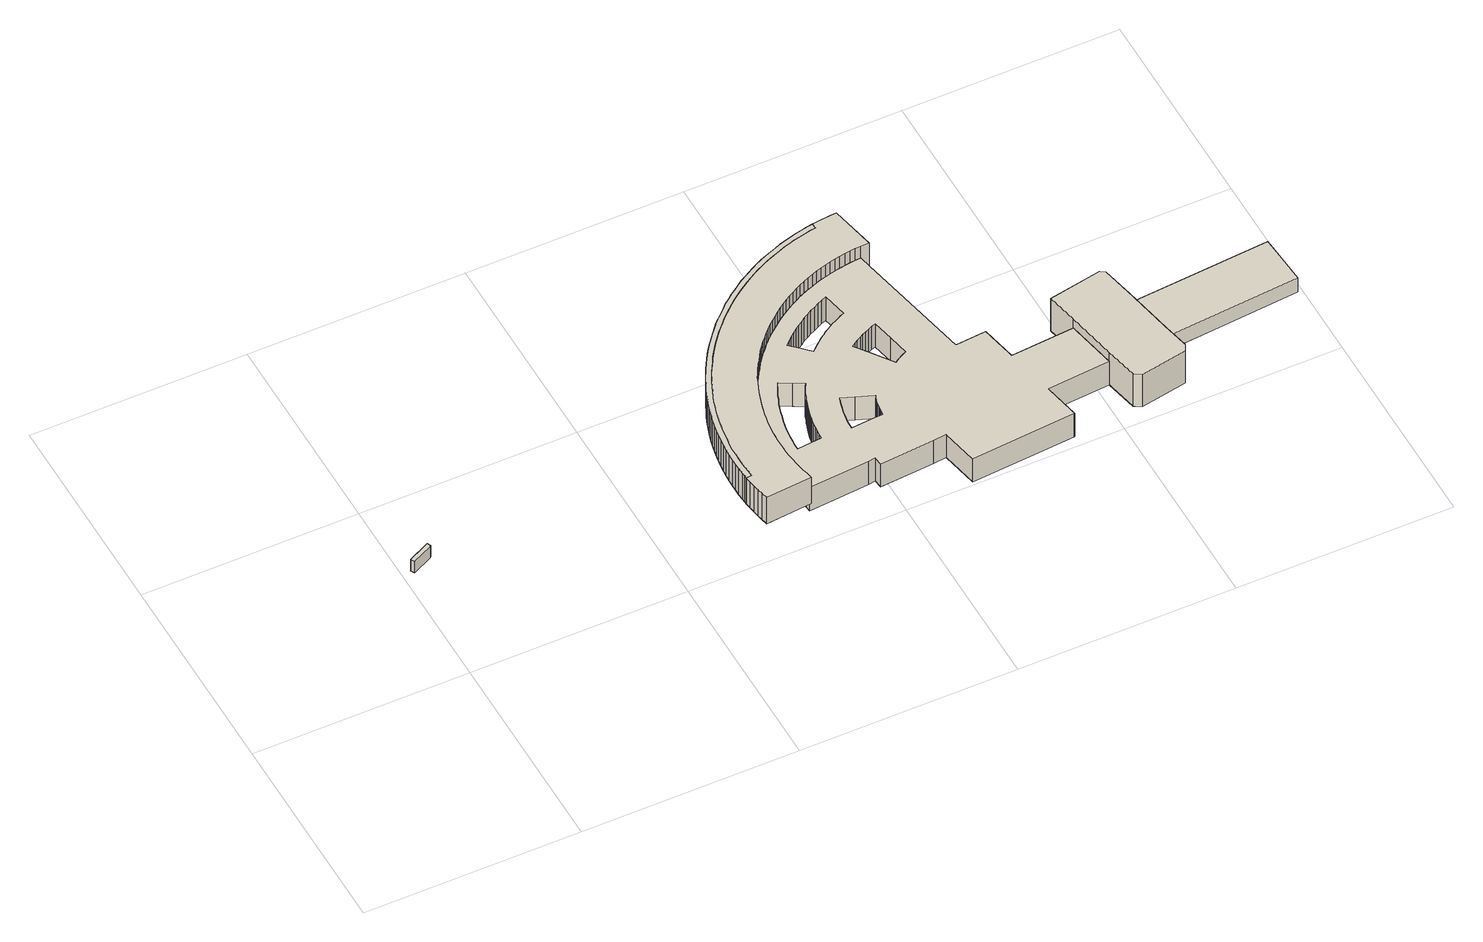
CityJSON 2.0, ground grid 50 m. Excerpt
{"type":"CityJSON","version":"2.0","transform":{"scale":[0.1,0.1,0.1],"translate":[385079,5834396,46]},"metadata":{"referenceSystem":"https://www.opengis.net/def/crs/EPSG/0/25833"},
"CityObjects":{
"building1":{"type":"Building","attributes":{"Gemeindeschluessel":"11000012","BezugspunktDach":"2200","function":"51009_1610","measuredHeight":3.33,"storeysAboveGround":0},"address":[{"country":"Germany","locality":"Berlin"}],"geometry":[{"type":"Solid","lod":"1","boundaries":[[[[0,1,2,3,4,5]],[[6,7,8,9,10,11]],[[6,11,5,4]],[[7,6,4,3]],[[8,7,3,2]],[[9,8,2,1]],[[10,9,1,0]],[[11,10,0,5]]]]}]},
"building2":{"type":"Building","attributes":{"Gemeindeschluessel":"11000012","function":"31001_3050"},"address":[{"country":"Germany","locality":"Berlin","thoroughfareNumber":"28","thoroughfareName":"Wildkanzelweg"}],"children":["building2-1","building2-2","building2-3","building2-4","building2-5"]},
"building2-1":{"type":"BuildingPart","attributes":{"BezugspunktDach":"2200","measuredHeight":6.83,"storeysAboveGround":1},"parents":["building2"],"geometry":[{"type":"MultiSurface","lod":"1","boundaries":[[[12,13,14,15,16,17,18,19,20,21,22,23,24,25,26,27,28,29,30,31,32,33,34,35,36,37,38,39,40,41,42,43,44,45,46,47,48,49,50,51,52,53,54,55,56,57,58,59,60,61,62,63,64,65,66,67,68,69,70,71,72,73,74,75,76,77,78,79,80,81,82,83,84,85,86],[87,88,89,90,91,92,93,94,95,96,97,98,99,100,101,102,103,104,105,106,107,108,109,110,111,112,113,114,115,116],[117,118,119,120,121,122,123,124,125,126,127,128,129,130,131,132,133],[134,135,136,137,138,139,140,141,142,143,144,145,146,147,148,149,150,151,152,153,154,155,156,157,158,159,160,161,162,163,164,165,166,167,168,169],[170,171,172,173,174,175,176,177,178,179,180,181,182,183,184,185,186,187,188,189,190]],[[191,192,193,194,195,196,197,198,199,200,201,202,203,204,205,206,207,208,209,210,211,212,213,214,215,216,217,218,219,220,221,222,223,224,225,226,227,228,229,230,231,232,233,234,235,236,237,238,239,240,241,242,243,244,245,246,247,248,249,250,251,252,253,254,255,256,257,258,259,260,261,262,263,264,265],[266,267,268,269,270,271,272,273,274,275,276,277,278,279,280,281,282,283,284,285,286,287,288,289,290,291,292,293,294,295],[296,297,298,299,300,301,302,303,304,305,306,307,308,309,310,311,312],[313,314,315,316,317,318,319,320,321,322,323,324,325,326,327,328,329,330,331,332,333,334,335,336,337,338,339,340,341,342,343,344,345,346,347,348],[349,350,351,352,353,354,355,356,357,358,359,360,361,362,363,364,365,366,367,368,369]],[[191,265,86,370,371]],[[192,191,85,371,372,84]],[[193,192,84,372,373,83]],[[194,193,373,374]],[[195,194,374,375]],[[196,195,375,376,80]],[[197,196,80,376,377,79]],[[198,197,377,378]],[[199,198,378,379]],[[200,199,77,379,380,76]],[[201,200,380,381]],[[202,201,381,382]],[[203,202,74,382,383]],[[204,203,384,383,385]],[[205,204,72,385,386,71]],[[206,205,71,386,387]],[[207,206,70,387,388]],[[208,207,388,389]],[[209,208,389,390]],[[210,209,391,390,392]],[[211,210,392,393,65]],[[212,211,393,394]],[[213,212,394,395,63]],[[214,213,63,395,396]],[[215,214,397,396,398]],[[216,215,398,399,60]],[[217,216,399,400]],[[218,217,59,400,401,58]],[[219,218,401,402,57]],[[220,219,402,403]],[[221,220,403,404,55]],[[222,221,404,405]],[[223,222,54,405,406]],[[224,223,406,407]],[[225,224,408,407,409,51]],[[226,225,409,410]],[[227,226,411,410,412]],[[228,227,413,412,414]],[[229,228,48,414,415]],[[230,229,415,416]],[[231,230,416,417,418]],[[232,231,417,419]],[[233,232,419,420,43]],[[234,233,420,421,42]],[[235,234,42,421,422,41]],[[236,235,41,422,423]],[[237,236,40,423,424]],[[238,237,424,425,38]],[[239,238,425,426]],[[240,239,426,427]],[[241,240,36,35]],[[242,241,35,34]],[[243,242,34,33]],[[244,243,33,32]],[[245,244,32,31]],[[247,246,30,29]],[[248,247,29,28]],[[249,248,28,27]],[[250,249,27,26]],[[251,250,26,25]],[[252,251,25,24]],[[253,252,24,23]],[[254,253,23,22]],[[255,254,22,21]],[[256,255,21,20]],[[257,256,20,428,429]],[[258,257,429,430,18]],[[259,258,18,430,431]],[[260,259,17,431,432]],[[261,260,432,433]],[[262,261,433,434,14]],[[263,262,14,434,435]],[[264,263,13,435,436]],[[265,264,437,436,370]],[[266,295,116,115]],[[267,266,115,114]],[[268,267,114,113]],[[269,268,113,112]],[[270,269,112,111]],[[271,270,111,110]],[[272,271,110,109]],[[273,272,109,108]],[[274,273,108,107]],[[275,274,107,106]],[[276,275,106,105]],[[277,276,105,104]],[[278,277,104,103]],[[279,278,103,102]],[[280,279,102,101]],[[281,280,101,100]],[[282,281,100,99]],[[283,282,99,98]],[[284,283,98,97]],[[285,284,97,96]],[[286,285,96,95]],[[287,286,95,94]],[[288,287,94,93]],[[289,288,93,92]],[[290,289,92,91]],[[291,290,91,90]],[[292,291,90,89]],[[293,292,89,88]],[[294,293,88,87]],[[295,294,87,116]],[[296,312,133,132]],[[297,296,132,131]],[[298,297,131,130]],[[299,298,130,129]],[[300,299,129,128]],[[301,300,128,127]],[[302,301,127,126]],[[303,302,126,125]],[[304,303,125,124]],[[305,304,124,123]],[[306,305,123,122]],[[307,306,122,121]],[[308,307,121,120]],[[309,308,120,119]],[[310,309,119,118]],[[311,310,118,117]],[[312,311,117,133]],[[313,348,169,168]],[[314,313,168,167]],[[315,314,167,166]],[[316,315,166,165]],[[317,316,165,164]],[[318,317,164,163]],[[319,318,163,162]],[[320,319,162,161]],[[321,320,161,160]],[[322,321,160,159]],[[323,322,159,158]],[[324,323,158,157]],[[325,324,157,156]],[[326,325,156,155]],[[327,326,155,154]],[[328,327,154,153]],[[329,328,153,152]],[[330,329,152,151]],[[331,330,151,150]],[[332,331,150,149]],[[333,332,149,148]],[[334,333,148,147]],[[335,334,147,146]],[[336,335,146,145]],[[337,336,145,144]],[[338,337,144,143]],[[339,338,143,142]],[[340,339,142,141]],[[341,340,141,140]],[[342,341,140,139]],[[343,342,139,138]],[[344,343,138,137]],[[345,344,137,136]],[[346,345,136,135]],[[347,346,135,134]],[[348,347,134,169]],[[349,369,190,189]],[[350,349,189,188]],[[351,350,188,187]],[[352,351,187,186]],[[353,352,186,185]],[[354,353,185,184]],[[355,354,184,183]],[[356,355,183,182]],[[357,356,182,181]],[[358,357,181,180]],[[359,358,180,179]],[[360,359,179,178]],[[361,360,178,177]],[[362,361,177,176]],[[363,362,176,175]],[[364,363,175,174]],[[365,364,174,173]],[[366,365,173,172]],[[367,366,172,171]],[[368,367,171,170]],[[369,368,170,190]],[[371,370,86,85]],[[84,372,371,85]],[[83,373,372,84]],[[374,373,83,82]],[[375,374,82,81]],[[81,80,376,375]],[[79,377,376,80]],[[378,377,79,78]],[[379,378,78,77]],[[76,380,379,77]],[[381,380,76,75]],[[382,381,75,74]],[[383,382,74,73]],[[385,383,384,73,72]],[[71,386,385,72]],[[387,386,71,70]],[[388,387,70,69]],[[389,388,69,68]],[[390,389,438,68,67]],[[392,390,391,67,66]],[[66,65,393,392]],[[394,393,65,64,439]],[[64,63,395,394]],[[396,395,63,62]],[[398,396,397,62,61]],[[61,60,399,398]],[[400,399,60,59]],[[58,401,400,59]],[[58,57,402,401]],[[403,402,57,56]],[[56,55,404,403]],[[405,404,55,54]],[[406,405,54,53]],[[407,406,53,52]],[[52,51,409,407,408]],[[410,409,51,50]],[[412,410,411,50,49]],[[414,412,413,49,48]],[[415,414,48,47]],[[416,415,47,46]],[[418,417,416,46,45]],[[419,417,45,44,440]],[[441,44,43,420,419]],[[43,42,421,420]],[[41,422,421,42]],[[423,422,41,40]],[[424,423,40,39]],[[39,38,425,424]],[[426,425,38,37]],[[427,426,37,36]],[[246,245,31,30]],[[429,428,20,19]],[[19,18,430,429]],[[431,430,18,17]],[[432,431,17,16]],[[433,432,16,15]],[[15,14,434,433]],[[435,434,14,13]],[[436,435,13,12]],[[370,436,437,12,86]]]}]},
"building2-2":{"type":"BuildingPart","attributes":{"BezugspunktDach":"2200","measuredHeight":9.63,"storeysAboveGround":1},"parents":["building2"],"geometry":[{"type":"MultiSurface","lod":"1","boundaries":[[[442,443,444,445,446,447,448,449,450,451,452,453]],[[454,455,456,457,458,459,460,461,462,246,245,463]],[[454,463,453,452]],[[455,454,452,451]],[[456,455,451,450]],[[457,456,450,449]],[[458,457,464,465,466,467,449,448]],[[459,458,448,447]],[[460,459,447,446]],[[461,460,446,445]],[[462,461,445,444]],[[246,462,444,443]],[[31,30,246,245,246,443,442]],[[463,245,442,453]],[[467,466,465,464]],[[245,246,30,31]]]}]},
"building2-3":{"type":"BuildingPart","attributes":{"BezugspunktDach":"2200","measuredHeight":4.34,"storeysAboveGround":1},"parents":["building2"],"geometry":[{"type":"Solid","lod":"1","boundaries":[[[[466,468,469,467]],[[470,471,465,464]],[[470,464,467,469]],[[471,470,469,468]],[[465,471,468,466]],[[464,465,466,467]]]]}]},
"building2-4":{"type":"BuildingPart","attributes":{"BezugspunktDach":"2200","measuredHeight":7.87,"storeysAboveGround":1},"parents":["building2"],"geometry":[{"type":"MultiSurface","lod":"1","boundaries":[[[472,473,474,475,476,477,478,479,480,481,482,483,484,485,486,487,488,489,490,491,492,493,494,495,496,497,498,499,500,501,502,503,504,505,506,507,508,509,510,511,512,513,514,515,516,517,518,519,520,521,522,523,524,525,526,527,528,529,530,531,532,533,534,535,536,537,538,539,540,541,542,543,544,545,546,547,548,549,550,551,552,553,554,555,556,557,558,559,560,561,562,563,564,565,566,567,568,569,570,571,572,573,574,575,576,577,578,579,580,581,582,583,584,585,586,587,588,589,590,591,592,593,594,595,596,597,598,599,600,601,602]],[[603,604,605,606,607,608,609,610,611,612,613,614,615,616,617,618,619,620,621,622,623,624,625,626,627,628,629,630,631,632,633,634,635,636,637,638,639,640,641,642,643,644,645,646,647,648,649,650,651,652,653,654,655,656,657,658,659,660,661,662,663,664,665,666,427,426,425,424,423,422,421,420,419,417,416,415,414,412,410,409,407,406,405,404,403,402,401,400,399,398,396,395,394,393,392,390,389,388,387,386,385,383,382,381,380,379,378,377,376,375,374,373,372,371,370,436,435,434,433,432,431,430,429,428,667,668,669,670,671,672,673]],[[604,600,604,605]],[[605,599,605,606]],[[606,598,606,607]],[[609,595,609,610]],[[610,594,610,611]],[[612,611,593,592],[611,612,592,593]],[[613,612,613,591]],[[615,589,615,616]],[[618,617,587,586],[617,618,586,587]],[[618,586,618,619]],[[620,619,585,619,620,584]],[[621,583,621,622]],[[624,623,581,623,624,580]],[[625,624,580,624,625,579]],[[630,629,630,674]],[[632,631,632,675]],[[633,632,633,571]],[[636,635,569,568],[635,636,568,569]],[[638,637,567,566],[637,638,566,567]],[[638,566,638,639]],[[639,565,639,640]],[[641,640,564,563],[640,641,563,564]],[[641,563,641,642]],[[643,561,643,644]],[[647,646,558,557],[646,647,557,558]],[[648,647,557,556],[647,648,556,557]],[[651,650,554,650,651,676]],[[652,651,553,651,652,677]],[[653,652,653,678]],[[654,653,551,653,654,550]],[[658,657,547,657,658,546]],[[659,545,659,660]],[[661,660,544,543]],[[662,661,543,542]],[[663,662,542,541]],[[664,663,541,540]],[[665,664,540,539]],[[666,665,539,538]],[[427,666,538,537]],[[37,36,427,537,536]],[[38,37,536,535]],[[39,38,535,534]],[[40,39,534,533]],[[41,40,533,532]],[[42,41,422,532,531]],[[43,42,531,530]],[[679,44,43,420,530,529]],[[417,45,44,529,528]],[[680,46,45,528,527]],[[47,46,416,527,526]],[[48,47,526,525]],[[49,48,525,524]],[[50,49,524,523]],[[409,51,50,523,522]],[[52,51,409,522,521]],[[53,52,407,521,520]],[[54,53,520,519]],[[404,55,54,519,518]],[[681,56,55,404,518,517]],[[402,57,56,517,516]],[[401,58,57,402,516,515]],[[59,58,515,514]],[[682,60,59,400,514,513]],[[61,60,513,512]],[[62,61,398,512,511]],[[63,62,511,510]],[[683,64,63,510,509]],[[65,64,394,509,508]],[[392,66,65,393,508,507]],[[390,67,66,507,506]],[[68,67,506,505]],[[388,69,68,505,504]],[[387,70,69,504,503]],[[71,70,503,502]],[[385,72,71,502,501]],[[73,72,385,501,500]],[[382,74,73,500,499]],[[381,75,74,382,499,498]],[[380,76,75,498,497]],[[379,77,76,380,497,496]],[[78,77,496,495]],[[377,79,78,378,495,494]],[[376,80,79,494,493]],[[81,80,684,493,492]],[[82,81,492,491]],[[83,82,491,490]],[[84,83,490,489]],[[371,85,84,489,488]],[[86,85,488,487]],[[12,86,370,487,486]],[[435,13,12,486,485]],[[14,13,435,485,484]],[[433,15,14,685,484,483]],[[686,16,15,483,482]],[[17,16,432,482,481]],[[430,18,17,481,480]],[[19,18,430,480,479]],[[20,19,479,478]],[[667,428,478,477]],[[668,667,477,476]],[[669,668,476,475]],[[670,669,475,474]],[[671,670,474,473]],[[672,671,473,472]],[[673,672,472,602]],[[603,673,602,601]],[[604,603,601,600]],[[605,604,600,599]],[[606,605,599,598]],[[607,606,598,597]],[[608,607,597,596]],[[609,608,596,595]],[[610,609,595,594]],[[611,610,594,593]],[[592,591,613,612]],[[614,613,591,590]],[[615,614,590,589]],[[616,615,589,588]],[[617,616,588,587]],[[618,586,585,619]],[[621,620,584,583]],[[622,621,583,582]],[[623,622,582,581]],[[626,625,579,578]],[[627,626,578,577]],[[628,627,577,576]],[[629,628,576,575,687]],[[674,630,629,575,574]],[[631,630,574,573]],[[675,632,631,573,572]],[[572,571,633,632]],[[634,633,571,570]],[[635,634,570,569]],[[637,636,568,567]],[[639,638,566,565]],[[640,639,565,564]],[[642,641,563,562,688]],[[643,642,562,561]],[[644,643,561,560,689]],[[645,644,560,559]],[[646,645,559,558]],[[649,648,556,555]],[[650,649,555,554]],[[676,651,650,554,553]],[[677,652,651,553,552]],[[678,653,652,552,551]],[[655,654,550,549]],[[656,655,549,548]],[[657,656,548,547]],[[659,658,546,545]],[[660,659,545,544]],[[426,427,36,37]],[[425,426,37,38]],[[424,425,38,39]],[[423,424,39,40]],[[422,423,40,41]],[[421,422,41,42]],[[420,421,42,43]],[[419,420,43,44,679]],[[419,44,45,417]],[[416,417,45,46,680]],[[690,415,416,46,47]],[[414,415,47,48]],[[412,414,48,49]],[[691,410,412,49,50]],[[410,50,51,409]],[[407,409,51,52]],[[406,407,52,53]],[[405,406,53,54]],[[405,54,55,404]],[[403,404,55,56,681]],[[403,692,56,57,402]],[[402,57,58,401]],[[400,401,58,59]],[[399,400,59,60,682]],[[693,398,399,60,61]],[[396,398,61,62]],[[395,396,62,63]],[[394,395,63,64,683]],[[393,394,64,65]],[[393,65,66,392]],[[392,694,66,67,390]],[[389,390,67,68]],[[389,68,69,388]],[[388,69,70,387]],[[386,387,695,70,71]],[[386,71,72,385]],[[383,385,72,73]],[[383,73,74,382]],[[382,74,75,381]],[[381,75,76,380]],[[380,76,77,379]],[[378,379,77,78]],[[378,78,79,377]],[[377,79,80,376]],[[375,376,684,80,81]],[[374,375,81,82]],[[373,374,82,83]],[[372,373,83,84]],[[372,84,85,371]],[[370,371,85,86]],[[436,370,86,12]],[[436,12,13,435]],[[434,435,13,14]],[[434,685,14,15,433]],[[432,433,696,15,16,686]],[[431,432,16,17]],[[431,697,17,18,430]],[[429,430,18,19]],[[428,429,19,20]]]}]},
"building2-5":{"type":"BuildingPart","attributes":{"BezugspunktDach":"2200","measuredHeight":7.83,"storeysAboveGround":1},"parents":["building2"],"geometry":[{"type":"MultiSurface","lod":"1","boundaries":[[[698,699,700,701,602,601,600,599,598,597,596,595,594,593,592,591,590,589,588,587,586,585,584,583,582,581,580,579,578,577,576,575,574,573,572,571,570,569,568,567,566,565,564,563,562,561,560,559,558,557,556,555,554,553,552,551,550,549,548,547,546,545,544,702,703,704,705,706,707,708,709,710,711,712,713,714,715,716,717,718,719,720,721,722,723,724,725,726,727,728,729,730,731,732,733,734,735,736,737,738,739,740,741,742,743,744,745,746,747,748,749,750,751,752]],[[753,754,755,756,757,758,759,760,761,762,763,764,765,766,767,768,769,770,771,772,773,774,775,776,777,778,779,780,781,782,783,784,785,786,787,788,789,790,791,792,793,794,795,796,797,798,799,800,801,802,660,659,658,657,656,655,654,653,652,651,650,649,648,647,646,645,644,643,642,641,640,639,638,637,636,635,634,633,632,631,630,629,628,627,626,625,624,623,622,621,620,619,618,617,616,615,614,613,612,611,610,609,608,607,606,605,604,603,673,803,804,805,806,807]],[[753,807,752,751]],[[754,753,751,750]],[[755,754,750,749]],[[756,755,749,748]],[[757,756,748,747]],[[758,757,747,746]],[[759,758,746,745]],[[760,759,745,744]],[[761,760,744,743]],[[762,761,743,742]],[[763,762,742,741]],[[764,763,741,740]],[[765,764,740,739]],[[766,765,739,738]],[[767,766,738,737]],[[768,767,737,736]],[[769,768,736,735]],[[770,769,735,734]],[[771,770,734,733]],[[772,771,733,732]],[[773,772,732,731]],[[774,773,731,730]],[[775,774,730,729]],[[776,775,729,728]],[[777,776,728,727]],[[778,777,727,726]],[[779,778,726,725]],[[780,779,725,724]],[[781,780,724,723]],[[782,781,723,722]],[[783,782,722,721]],[[784,783,721,720]],[[785,784,720,719]],[[786,785,719,718]],[[787,786,718,717]],[[788,787,717,716]],[[789,788,716,715]],[[790,789,715,714]],[[791,790,714,713]],[[792,791,713,712]],[[793,792,712,711]],[[794,793,711,710]],[[795,794,710,709]],[[796,795,709,708]],[[797,796,708,707]],[[798,797,707,706]],[[799,798,706,705]],[[800,799,705,704]],[[801,800,704,703]],[[802,801,703,702]],[[660,802,702,544]],[[803,673,602,701]],[[804,803,701,700]],[[805,804,700,699]],[[806,805,699,698]],[[807,806,698,752]],[[659,660,544,545]],[[658,659,545,546]],[[657,658,546,547]],[[656,657,547,548]],[[656,548,549,655]],[[654,655,549,550]],[[654,550,551,653]],[[652,653,551,552]],[[651,652,552,553]],[[650,651,553,554]],[[649,650,554,555]],[[648,649,555,556]],[[648,556,557,647]],[[808,646,647,557,558]],[[645,646,558,559]],[[644,645,559,560,809]],[[810,643,644,560,561]],[[811,642,643,561,562]],[[641,642,562,563]],[[640,641,563,564]],[[639,640,564,565]],[[639,565,566,638]],[[637,638,566,567]],[[636,637,567,568]],[[636,568,569,635]],[[634,635,569,570]],[[634,570,571,633]],[[633,571,572,632]],[[812,631,632,572,573]],[[630,631,573,574]],[[630,574,575,629]],[[628,629,575,576]],[[627,628,576,577]],[[626,627,577,578]],[[626,578,579,625]],[[624,625,579,580]],[[624,580,581,623]],[[623,581,582,622]],[[622,582,583,621]],[[620,621,583,584,813]],[[619,620,584,585]],[[619,585,586,618]],[[617,618,586,587]],[[617,587,588,616]],[[615,616,588,589]],[[614,615,589,590]],[[613,614,590,591]],[[613,591,592,612]],[[612,592,593,611]],[[610,611,593,594]],[[609,610,594,595]],[[608,609,595,596]],[[608,596,597,607]],[[606,607,597,598]],[[605,606,598,599]],[[604,605,599,600]],[[604,600,601,603]],[[814,673,603,601,602]]]}]}
},
"vertices":[
[11,269,78],[58,291,78],[57,293,78],[60,294,78],[56,302,78],[6,278,78],[56,302,44],[60,294,44],[57,293,44],[58,291,44],[11,269,44],[6,278,44],
[811,182,76],[811,170,76],[812,157,76],[814,144,76],[815,133,76],[817,122,76],[819,110,76],[822,99,76],[824,88,76],[965,99,76],[981,101,76],[983,82,76],[1110,91,76],[1140,94,76],[1157,8,76],[1399,27,76],[1400,27,76],[1383,113,76],[1529,124,76],[1506,241,76],[1359,230,76],[1342,314,76],[1271,308,76],[1214,586,76],[1209,613,76],[1196,612,76],[1184,611,76],[1171,609,76],[1158,607,76],[1146,605,76],[1133,602,76],[1121,599,76],[1109,596,76],[1097,592,76],[1085,587,76],[1073,583,76],[1061,578,76],[1049,573,76],[1038,567,76],[1027,561,76],[1016,555,76],[1005,548,76],[994,541,76],[984,534,76],[974,526,76],[964,518,76],[954,510,76],[944,502,76],[935,493,76],[926,484,76],[918,474,76],[909,465,76],[901,455,76],[893,445,76],[886,434,76],[879,424,76],[872,413,76],[865,402,76],[859,391,76],[853,380,76],[848,368,76],[843,356,76],[838,345,76],[834,333,76],[830,321,76],[826,308,76],[823,296,76],[820,284,76],[818,271,76],[815,259,76],[814,246,76],[812,233,76],[811,221,76],[811,208,76],[811,195,76],[973,472,76],[982,480,76],[991,488,76],[1001,496,76],[1010,503,76],[1020,509,76],[1030,516,76],[1041,522,76],[1051,528,76],[1062,533,76],[1073,539,76],[1084,543,76],[1095,548,76],[1107,491,76],[1099,488,76],[1091,484,76],[1083,480,76],[1074,476,76],[1066,471,76],[1058,466,76],[1050,461,76],[1045,457,76],[1040,454,76],[1032,448,76],[1025,442,76],[1018,436,76],[1011,430,76],[1004,424,76],[985,443,76],[964,464,76],[1115,420,76],[1124,424,76],[1133,428,76],[1142,432,76],[1151,435,76],[1161,386,76],[1171,337,76],[1164,334,76],[1158,331,76],[1152,328,76],[1146,324,76],[1140,320,76],[1101,374,76],[1082,400,76],[1090,406,76],[1098,411,76],[1107,416,76],[851,208,76],[852,220,76],[853,232,76],[854,244,76],[856,256,76],[858,268,76],[861,279,76],[864,291,76],[867,302,76],[870,314,76],[874,325,76],[879,336,76],[883,347,76],[888,358,76],[894,369,76],[899,379,76],[926,364,76],[949,351,76],[944,343,76],[940,335,76],[936,327,76],[933,318,76],[929,310,76],[926,300,76],[923,291,76],[920,281,76],[917,271,76],[916,266,76],[915,261,76],[913,251,76],[911,241,76],[910,231,76],[909,221,76],[908,211,76],[908,201,76],[851,196,76],[986,265,76],[989,274,76],[992,284,76],[1022,272,76],[1061,257,76],[1058,251,76],[1056,244,76],[1054,238,76],[1053,231,76],[1052,224,76],[1051,217,76],[1050,210,76],[1050,203,76],[1026,202,76],[976,198,76],[976,207,76],[977,217,76],[978,227,76],[980,236,76],[981,246,76],[984,256,76],[811,208,7],[811,221,7],[812,233,7],[814,246,7],[815,259,7],[818,271,7],[820,284,7],[823,296,7],[826,308,7],[830,321,7],[834,333,7],[838,345,7],[843,356,7],[848,368,7],[853,380,7],[859,391,7],[865,402,7],[872,413,7],[879,424,7],[886,434,7],[893,445,7],[901,455,7],[909,465,7],[918,474,7],[926,484,7],[935,493,7],[944,502,7],[954,510,7],[964,518,7],[974,526,7],[984,534,7],[994,541,7],[1005,548,7],[1016,555,7],[1027,561,7],[1038,567,7],[1049,573,7],[1061,578,7],[1073,583,7],[1085,587,7],[1097,592,7],[1109,596,7],[1121,599,7],[1133,602,7],[1146,605,7],[1158,607,7],[1171,609,7],[1184,611,7],[1196,612,7],[1209,613,7],[1214,586,7],[1271,308,7],[1342,314,7],[1359,230,7],[1506,241,7],[1529,124,7],[1383,113,7],[1400,27,7],[1399,27,7],[1157,8,7],[1140,94,7],[1110,91,7],[983,82,7],[981,101,7],[965,99,7],[824,88,7],[822,99,7],[819,110,7],[817,122,7],[815,133,7],[814,144,7],[812,157,7],[811,170,7],[811,182,7],[811,195,7],[985,443,7],[1004,424,7],[1011,430,7],[1018,436,7],[1025,442,7],[1032,448,7],[1040,454,7],[1045,457,7],[1050,461,7],[1058,466,7],[1066,471,7],[1074,476,7],[1083,480,7],[1091,484,7],[1099,488,7],[1107,491,7],[1095,548,7],[1084,543,7],[1073,539,7],[1062,533,7],[1051,528,7],[1041,522,7],[1030,516,7],[1020,509,7],[1010,503,7],[1001,496,7],[991,488,7],[982,480,7],[973,472,7],[964,464,7],[1098,411,7],[1090,406,7],[1082,400,7],[1101,374,7],[1140,320,7],[1146,324,7],[1152,328,7],[1158,331,7],[1164,334,7],[1171,337,7],[1161,386,7],[1151,435,7],[1142,432,7],[1133,428,7],[1124,424,7],[1115,420,7],[1107,416,7],[908,201,7],[908,211,7],[909,221,7],[910,231,7],[911,241,7],[913,251,7],[915,261,7],[916,266,7],[917,271,7],[920,281,7],[923,291,7],[926,300,7],[929,310,7],[933,318,7],[936,327,7],[940,335,7],[944,343,7],[949,351,7],[926,364,7],[899,379,7],[894,369,7],[888,358,7],[883,347,7],[879,336,7],[874,325,7],[870,314,7],[867,302,7],[864,291,7],[861,279,7],[858,268,7],[856,256,7],[854,244,7],[853,232,7],[852,220,7],[851,208,7],[851,196,7],[981,246,7],[980,236,7],[978,227,7],[977,217,7],[976,207,7],[976,198,7],[1026,202,7],[1050,203,7],[1050,210,7],[1051,217,7],[1052,224,7],[1053,231,7],[1054,238,7],[1056,244,7],[1058,251,7],[1061,257,7],[1022,272,7],[992,284,7],[989,274,7],[986,265,7],[984,256,7],[811,195,33],[811,208,33],[811,221,33],[812,233,33],[814,246,33],[815,259,33],[818,271,33],[820,284,33],[823,296,33],[826,308,33],[830,321,33],[834,333,33],[838,345,33],[843,356,33],[843,356,42],[848,368,33],[853,380,33],[859,391,33],[865,402,33],[872,413,33],[879,424,33],[879,424,46],[886,434,33],[893,445,33],[901,455,33],[909,465,33],[918,474,33],[918,474,54],[926,484,33],[935,493,33],[944,502,33],[954,510,33],[964,518,33],[974,526,33],[984,534,33],[994,541,33],[1005,548,33],[1016,555,33],[1016,555,47],[1027,561,33],[1038,567,33],[1038,567,52],[1049,573,33],[1049,573,64],[1061,578,33],[1073,583,33],[1085,587,33],[1097,592,33],[1097,592,72],[1109,596,33],[1121,599,33],[1133,602,33],[1146,605,33],[1158,607,33],[1171,609,33],[1184,611,33],[1196,612,33],[1209,613,33],[824,88,33],[822,99,33],[819,110,33],[817,122,33],[815,133,33],[814,144,33],[812,157,33],[811,170,33],[811,182,33],[811,182,46],[872,413,54],[901,455,57],[1109,596,36],[1109,596,40],
[1506,241,103],[1529,124,103],[1545,48,103],[1562,39,103],[1669,58,103],[1677,74,103],[1664,134,103],[1641,252,103],[1625,329,103],[1614,336,103],[1610,335,103],[1491,313,103],[1610,335,7],[1614,336,7],[1625,329,7],[1641,252,7],[1664,134,7],[1677,74,7],[1669,58,7],[1562,39,7],[1545,48,7],[1491,313,7],[1641,252,32],[1664,134,32],[1664,134,75],[1641,252,75],
[1979,159,75],[1970,277,75],[1970,277,32],[1979,159,32],
[708,128,111],[710,115,111],[712,101,111],[715,88,111],[718,74,111],[825,83,111],[824,88,111],[822,99,111],[819,110,111],[817,122,111],[815,133,111],[814,144,111],[812,157,111],[811,170,111],[811,182,111],[811,195,111],[811,208,111],[811,221,111],[812,233,111],[814,246,111],[815,259,111],[818,271,111],[820,284,111],[823,296,111],[826,308,111],[830,321,111],[834,333,111],[838,345,111],[843,356,111],[848,368,111],[853,380,111],[859,391,111],[865,402,111],[872,413,111],[879,424,111],[886,434,111],[893,445,111],[901,455,111],[909,465,111],[918,474,111],[926,484,111],[935,493,111],[944,502,111],[954,510,111],[964,518,111],[974,526,111],[984,534,111],[994,541,111],[1005,548,111],[1016,555,111],[1027,561,111],[1038,567,111],[1049,573,111],[1061,578,111],[1073,583,111],[1085,587,111],[1097,592,111],[1109,596,111],[1121,599,111],[1133,602,111],[1146,605,111],[1158,607,111],[1171,609,111],[1184,611,111],[1196,612,111],[1209,613,111],[1228,613,111],[1207,719,111],[1195,718,111],[1183,717,111],[1172,716,111],[1160,715,111],[1149,713,111],[1150,701,111],[1137,699,111],[1123,696,111],[1110,693,111],[1096,690,111],[1083,686,111],[1069,682,111],[1056,677,111],[1043,672,111],[1030,667,111],[1018,662,111],[1005,656,111],[993,650,111],[980,643,111],[968,636,111],[957,629,111],[945,621,111],[933,613,111],[922,605,111],[911,597,111],[900,588,111],[890,579,111],[880,570,111],[869,560,111],[860,550,111],[850,540,111],[841,530,111],[832,519,111],[823,508,111],[815,497,111],[807,486,111],[799,474,111],[792,462,111],[785,451,111],[778,438,111],[772,426,111],[765,414,111],[760,401,111],[754,388,111],[749,375,111],[744,362,111],[740,349,111],[736,336,111],[732,322,111],[729,309,111],[726,295,111],[724,281,111],[722,268,111],[720,254,111],[718,240,111],[717,226,111],[717,212,111],[716,199,111],[716,185,111],[717,171,111],[718,157,111],[719,143,111],[706,142,111],[719,143,33],[718,157,33],[717,171,33],[716,185,33],[716,199,33],[717,212,33],[717,226,33],[718,240,33],[720,254,33],[722,268,33],[724,281,33],[726,295,33],[729,309,33],[732,322,33],[736,336,33],[740,349,33],[744,362,33],[749,375,33],[754,388,33],[760,401,33],[765,414,33],[772,426,33],[778,438,33],[785,451,33],[792,462,33],[799,474,33],[807,486,33],[815,497,33],[823,508,33],[832,519,33],[841,530,33],[850,540,33],[860,550,33],[869,560,33],[880,570,33],[890,579,33],[900,588,33],[911,597,33],[922,605,33],[933,613,33],[945,621,33],[957,629,33],[968,636,33],[980,643,33],[993,650,33],[1005,656,33],[1018,662,33],[1030,667,33],[1043,672,33],[1056,677,33],[1069,682,33],[1083,686,33],[1096,690,33],[1110,693,33],[1123,696,33],[1137,699,33],[1150,701,33],[1149,713,33],[1160,715,33],[1172,716,33],[1183,717,33],[1195,718,33],[1207,719,33],[1228,613,33],[825,83,33],[718,74,33],[715,88,33],[712,101,33],[710,115,33],[708,128,33],[706,142,33],[815,497,85],[832,519,56],[1043,672,80],[1056,677,85],[1069,682,72],[1109,596,50],[1085,587,35],[974,526,34],[935,493,68],[901,455,36],[818,271,73],[812,157,55],[815,133,74],[807,486,39],[933,613,85],[957,629,97],[1073,583,64],[1038,567,66],[974,526,58],[926,484,69],[886,434,64],[859,391,54],[814,144,57],[817,122,74],
[704,186,111],[704,172,111],[705,157,111],[706,149,111],[1135,711,111],[1121,708,111],[1107,705,111],[1093,701,111],[1079,697,111],[1065,693,111],[1052,688,111],[1038,683,111],[1025,678,111],[1011,672,111],[998,666,111],[985,659,111],[973,652,111],[960,645,111],[948,638,111],[936,630,111],[924,621,111],[912,613,111],[901,604,111],[889,595,111],[879,585,111],[868,575,111],[857,565,111],[847,555,111],[838,544,111],[828,533,111],[819,522,111],[810,511,111],[801,499,111],[793,487,111],[785,475,111],[778,463,111],[770,450,111],[763,437,111],[757,424,111],[751,411,111],[745,398,111],[739,385,111],[734,371,111],[730,357,111],[725,344,111],[721,330,111],[718,316,111],[715,301,111],[712,287,111],[710,273,111],[708,258,111],[706,244,111],[705,230,111],[704,215,111],[704,201,111],[704,215,33],[705,230,33],[706,244,33],[708,258,33],[710,273,33],[712,287,33],[715,301,33],[718,316,33],[721,330,33],[725,344,33],[730,357,33],[734,371,33],[739,385,33],[745,398,33],[751,411,33],[757,424,33],[763,437,33],[770,450,33],[778,463,33],[785,475,33],[793,487,33],[801,499,33],[810,511,33],[819,522,33],[828,533,33],[838,544,33],[847,555,33],[857,565,33],[868,575,33],[879,585,33],[889,595,33],[901,604,33],[912,613,33],[924,621,33],[936,630,33],[948,638,33],[960,645,33],[973,652,33],[985,659,33],[998,666,33],[1011,672,33],[1025,678,33],[1038,683,33],[1052,688,33],[1065,693,33],[1079,697,33],[1093,701,33],[1107,705,33],[1121,708,33],[1135,711,33],[706,149,33],[705,157,33],[704,172,33],[704,186,33],[704,201,33],[980,643,38],[957,629,68],[945,621,59],[933,613,41],[823,508,80],[749,375,108],[706,142,85]
]}
